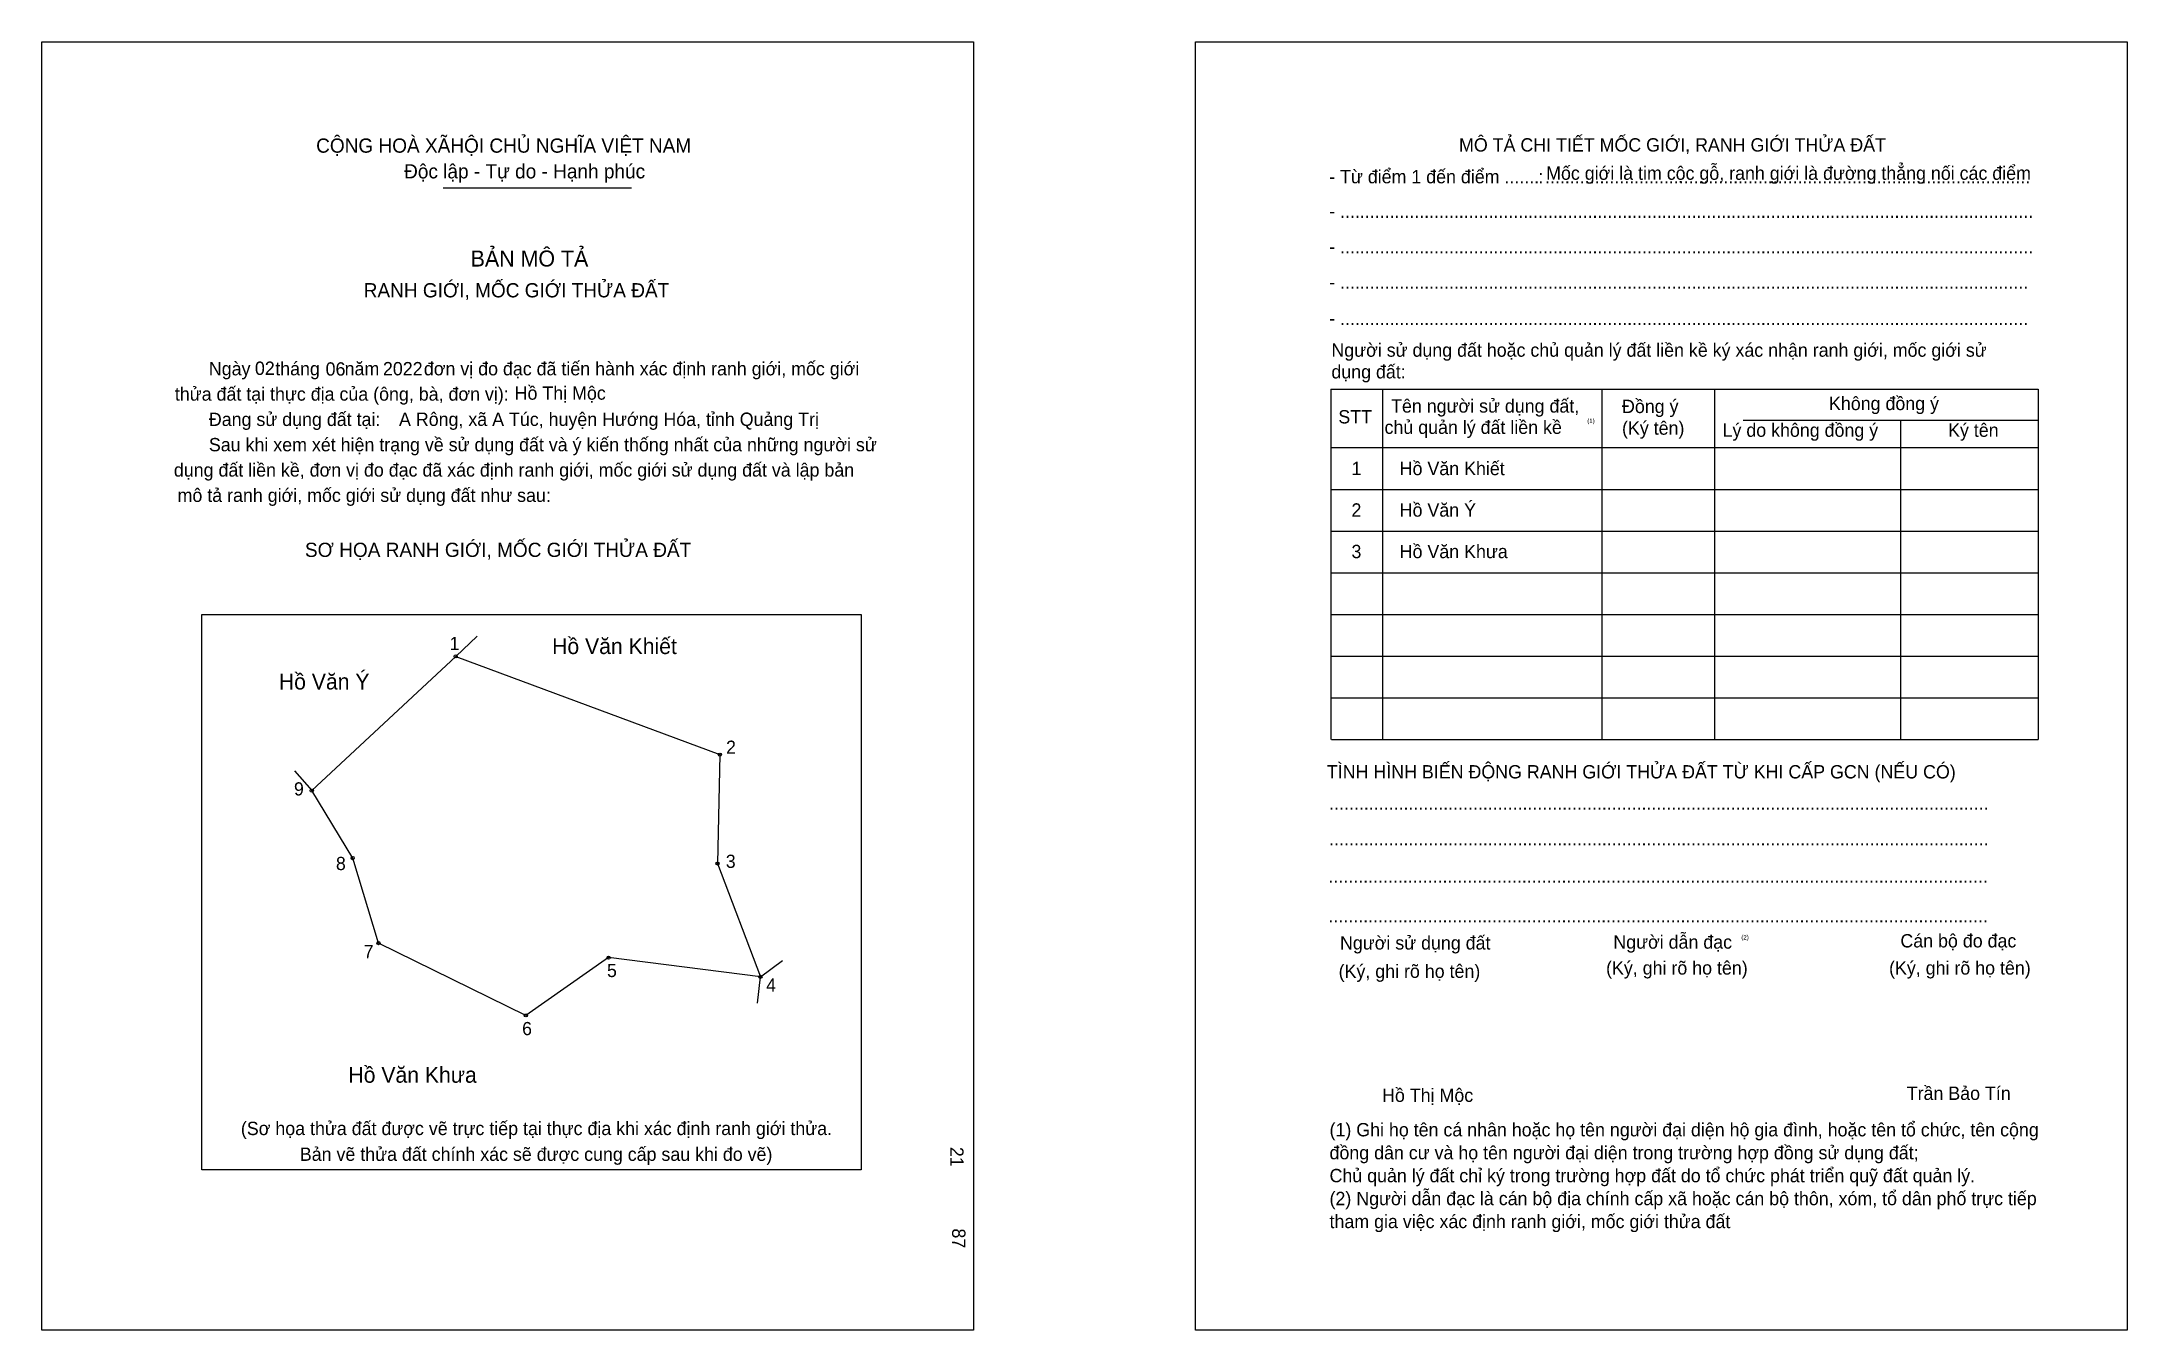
# Model space of a CAD drawing. Extents: x 546990 to 547635, y 1826045 to 1826444.
import ezdxf

# ---------------------------------------------------------------- set-up
doc = ezdxf.new("R2010")
doc.units = 0
for name, color, linetype in [('bmtKhungInTrang1', 7, 'Continuous'), ('bmtKhungInTrang2', 7, 'Continuous'), ('bmtNoiDung', 7, 'Continuous'), ('bmtTemplate', 7, 'Continuous'), ('CanhThua', 7, 'Continuous'), ('MocDinhThua', 7, 'Continuous'), ('RauThua', 7, 'Continuous'), ('SoHieuDinhThua', 7, 'Continuous'), ('TenChuLanCan', 7, 'Continuous')]:
    doc.layers.add(name, color=color, linetype=linetype)

msp = doc.modelspace()

# ---------------------------------------------------------------- linework, layer by layer
at = {"layer": 'bmtKhungInTrang1'}
msp.add_lwpolyline([(546989.56, 1826444.06), (547277.99, 1826444.06), (547277.99, 1826045.13), (546989.56, 1826045.13)], close=True, dxfattribs=at)
at = {"layer": 'bmtKhungInTrang2'}
msp.add_lwpolyline([(547346.77, 1826444.06), (547635.21, 1826444.06), (547635.21, 1826045.13), (547346.77, 1826045.13)], close=True, dxfattribs=at)
at = {"layer": 'bmtTemplate'}
for p, q in [((547113.86, 1826398.85), (547172.18, 1826398.85)), ((547404.64, 1826336.46), (547404.64, 1826228.01)), ((547472.49, 1826336.46), (547472.49, 1826228.01)), ((547507.39, 1826336.59), (547507.39, 1826228.01)), ((547607.59, 1826336.46), (547607.59, 1826228.01)), ((547516.25, 1826326.91), (547607.59, 1826326.91)), ((547388.82, 1826318.39), (547607.59, 1826318.39)), ((547388.82, 1826305.47), (547607.59, 1826305.47)), ((547388.82, 1826292.56), (547607.59, 1826292.56)), ((547388.82, 1826279.65), (547607.59, 1826279.65)), ((547388.82, 1826266.74), (547607.59, 1826266.74)), ((547388.82, 1826253.83), (547607.59, 1826253.83)), ((547388.82, 1826240.92), (547607.59, 1826240.92)), ((547388.82, 1826228.01), (547607.59, 1826228.01))]:
    msp.add_line(p, q, dxfattribs=at)
for points in [[(547388.68, 1826336.46), (547607.59, 1826336.46)], [(547388.68, 1826336.46), (547388.68, 1826228.01)], [(547565.01, 1826326.78), (547565.01, 1826228.01)]]:
    msp.add_lwpolyline(points, dxfattribs=at)
msp.add_lwpolyline([(547039.18, 1826094.81), (547039.18, 1826266.73), (547243.27, 1826266.73), (547243.27, 1826094.81)], close=True, dxfattribs=at)
at = {"layer": 'CanhThua'}
for p, q in [((547073.17, 1826212.19), (547117.72, 1826253.77)), ((547117.72, 1826253.77), (547199.48, 1826223.35)), ((547199.48, 1826223.35), (547198.78, 1826189.64)), ((547085.84, 1826191.31), (547073.17, 1826212.19)), ((547093.81, 1826165), (547085.84, 1826191.31)), ((547198.78, 1826189.64), (547212.08, 1826154.55)), ((547139.44, 1826142.61), (547093.81, 1826165)), ((547165.07, 1826160.49), (547139.44, 1826142.61)), ((547212.08, 1826154.55), (547165.07, 1826160.49))]:
    msp.add_line(p, q, dxfattribs=at)
at = {"layer": 'MocDinhThua'}
for centre in [(547117.72, 1826253.77), (547199.48, 1826223.35), (547073.17, 1826212.19), (547085.84, 1826191.31), (547198.78, 1826189.64), (547093.81, 1826165), (547165.07, 1826160.49), (547212.08, 1826154.55), (547139.44, 1826142.61)]:
    msp.add_circle(centre, 0.49, dxfattribs=at)
at = {"layer": 'RauThua'}
for p, q in [((547117.72, 1826253.77), (547124.4, 1826260)), ((547067.78, 1826218.33), (547073.17, 1826212.19)), ((547212.08, 1826154.55), (547218.92, 1826159.56)), ((547211.17, 1826146.45), (547212.08, 1826154.55))]:
    msp.add_line(p, q, dxfattribs=at)

# ---------------------------------------------------------------- texts
at = {"layer": 'bmtNoiDung'}
for s, height, p in [('02', 4.127, (547055.56, 1826340.91)), ('06', 4.127, (547077.45, 1826340.68)), ('2022', 4.127, (547095.2, 1826340.77)), ('Hồ Thị Mộc', 4.127, (547135.97, 1826333.23)), ('A Rông, xã A Túc, huyện Hướng Hóa, tỉnh Quảng Trị', 4.1269, (547100.17, 1826325.11)), ('1', 4.13, (547395.03, 1826309.87)), ('Hồ Văn Khiết ', 4.1269, (547409.96, 1826309.87)), ('2', 4.13, (547395.03, 1826297.02)), ('Hồ Văn Ý ', 4.127, (547409.96, 1826297.02)), ('3', 4.13, (547395.03, 1826284.17)), ('Hồ Văn Khưa ', 4.1269, (547409.96, 1826284.17)), ('Hồ Thị Mộc', 4.127, (547404.5, 1826115.83))]:
    msp.add_text(s, height=height, dxfattribs=at).set_placement(p)
for s, p in [('21', (547270.81, 1826101.91)), ('87', (547271.4, 1826076.66))]:
    msp.add_text(s, height=4.127, rotation=270, dxfattribs=at).set_placement(p)
at = {"layer": 'bmtTemplate'}
for s, height, p in [('CỘNG HOÀ XÃHỘI CHỦ NGHĨA VIỆT NAM', 4.4021, (547074.52, 1826409.7)), ('MÔ TẢ CHI TIẾT MỐC GIỚI, RANH GIỚI THỬA ĐẤT', 4.1254, (547428.33, 1826410.06)), ('Độc lập - Tự do - Hạnh phúc', 4.4021, (547101.75, 1826401.74)), ('- Từ điểm 1 đến điểm .......', 4.1254, (547388.12, 1826400.22)), (':', 4.13, (547452.93, 1826400.22)), ('Mốc giới là tim cộc gỗ, ranh giới là đường thẳng nối các điểm', 4.1254, (547455.3, 1826401.31)), ('..................................................................................................', 4.1254, (547454.96, 1826400.22)), ('- ............................................................................................................................................', 4.12536, (547388.12, 1826389.53)), ('BẢN MÔ TẢ', 4.952, (547122.35, 1826374.46)), ('- ............................................................................................................................................', 4.12536, (547388.12, 1826378.55)), ('RANH GIỚI, MỐC GIỚI THỬA ĐẤT', 4.4021, (547089.24, 1826364.91)), ('- ...........................................................................................................................................', 4.12536, (547388.12, 1826367.58)), ('- ...........................................................................................................................................', 4.12536, (547388.12, 1826356.35)), ('Ngày     tháng     năm         đơn vị đo đạc đã tiến hành xác định ranh giới, mốc giới ', 4.1269, (547041.31, 1826340.77)), ('Người sử dụng đất hoặc chủ quản lý đất liền kề ký xác nhận ranh giới, mốc giới sử', 4.1254, (547388.82, 1826346.53)), ('dụng đất:', 4.125, (547388.82, 1826339.82)), ('thửa đất tại thực địa của (ông, bà, đơn vị):', 4.1269, (547030.79, 1826332.93)), ('Tên người sử dụng đất,', 4.1254, (547407.3, 1826329.23)), ('Đồng ý', 4.125, (547478.79, 1826329.1)), ('Không đồng ý', 4.1254, (547542.86, 1826330.01)), ('Đang sử dụng đất tại:', 4.1269, (547041.31, 1826325.09)), ('STT', 4.125, (547390.97, 1826325.88)), ('chủ quản lý đất liền kề', 4.1254, (547405.27, 1826322.64)), ('(1)', 1.376, (547468.02, 1826326.02)), ('(Ký tên)', 4.125, (547478.79, 1826322.39)), ('Lý do không đồng ý', 4.1254, (547509.92, 1826321.74)), ('Ký tên', 4.125, (547579.73, 1826321.74)), ('Sau khi xem xét hiện trạng về sử dụng đất và ý kiến thống nhất của những người sử ', 4.1269, (547041.31, 1826317.25)), ('dụng đất liền kề, đơn vị đo đạc đã xác định ranh giới, mốc giới sử dụng đất và lập bản', 4.1269, (547030.48, 1826309.42)), ('mô tả ranh giới, mốc giới sử dụng đất như sau:', 4.1269, (547031.62, 1826301.58)), ('SƠ HỌA RANH GIỚI, MỐC GIỚI THỬA ĐẤT', 4.4021, (547071.05, 1826284.55)), ('TÌNH HÌNH BIẾN ĐỘNG RANH GIỚI THỬA ĐẤT TỪ KHI CẤP GCN (NẾU CÓ)', 4.1254, (547387.42, 1826215.97)), ('.....................................................................................................................................', 4.13154, (547388.12, 1826206.26)), ('.....................................................................................................................................', 4.13154, (547388.12, 1826195.28)), ('.....................................................................................................................................', 4.13154, (547387.91, 1826183.67)), ('.....................................................................................................................................', 4.13154, (547387.91, 1826171.4)), ('Người sử dụng đất', 4.1254, (547391.48, 1826163.01)), ('Người dẫn đạc', 4.1254, (547476.1, 1826163.27)), ('(2)', 1.376, (547515.71, 1826166.11)), ('Cán bộ đo đạc', 4.1254, (547564.97, 1826163.65)), ('(Ký, ghi rõ họ tên)', 4.1254, (547391.06, 1826154.23)), ('(Ký, ghi rõ họ tên)', 4.1254, (547473.85, 1826155.26)), ('(Ký, ghi rõ họ tên)', 4.1254, (547561.46, 1826155.26)), ('Trần Bảo Tín', 4.1254, (547566.93, 1826116.44)), ('(Sơ họa thửa đất được vẽ trực tiếp tại thực địa khi xác định ranh giới thửa.', 4.1269, (547051.22, 1826105.56)), ('(1) Ghi họ tên cá nhân hoặc họ tên người đại diện hộ gia đình, hoặc tên tổ chức, tên cộng', 4.1254, (547388.24, 1826105.16)), ('Bản vẽ thửa đất chính xác sẽ được cung cấp sau khi đo vẽ)', 4.1269, (547069.47, 1826097.58)), ('đồng dân cư và họ tên người đại diện trong trường hợp đồng sử dụng đất;', 4.1254, (547388.24, 1826098.06)), ('Chủ quản lý đất chỉ ký trong trường hợp đất do tổ chức phát triển quỹ đất quản lý.', 4.1254, (547388.24, 1826090.96)), ('(2) Người dẫn đạc là cán bộ địa chính cấp xã hoặc cán bộ thôn, xóm, tổ dân phố trực tiếp', 4.1254, (547388.24, 1826083.86)), ('tham gia việc xác định ranh giới, mốc giới thửa đất', 4.1254, (547388.24, 1826076.75))]:
    msp.add_text(s, height=height, dxfattribs=at).set_placement(p)
at = {"layer": 'SoHieuDinhThua'}
for s, p in [('1', (547115.86, 1826255.73)), ('2', (547201.43, 1826223.6)), ('9', (547067.66, 1826210.7)), ('8', (547080.65, 1826187.61)), ('3', (547201.35, 1826188.29)), ('7', (547089.24, 1826160.31)), ('5', (547164.57, 1826154.48)), ('4', (547213.84, 1826149.99)), ('6', (547138.29, 1826136.5))]:
    msp.add_text(s, height=4.08, dxfattribs=at).set_placement(p)
at = {"layer": 'TenChuLanCan'}
for s, height, p in [('Hồ Văn Khiết', 4.9006, (547147.57, 1826254.48)), ('Hồ Văn Ý', 4.901, (547062.98, 1826243.51)), ('Hồ Văn Khưa', 4.9006, (547084.51, 1826121.76))]:
    msp.add_text(s, height=height, dxfattribs=at).set_placement(p)

doc.saveas('drawing.dxf')
